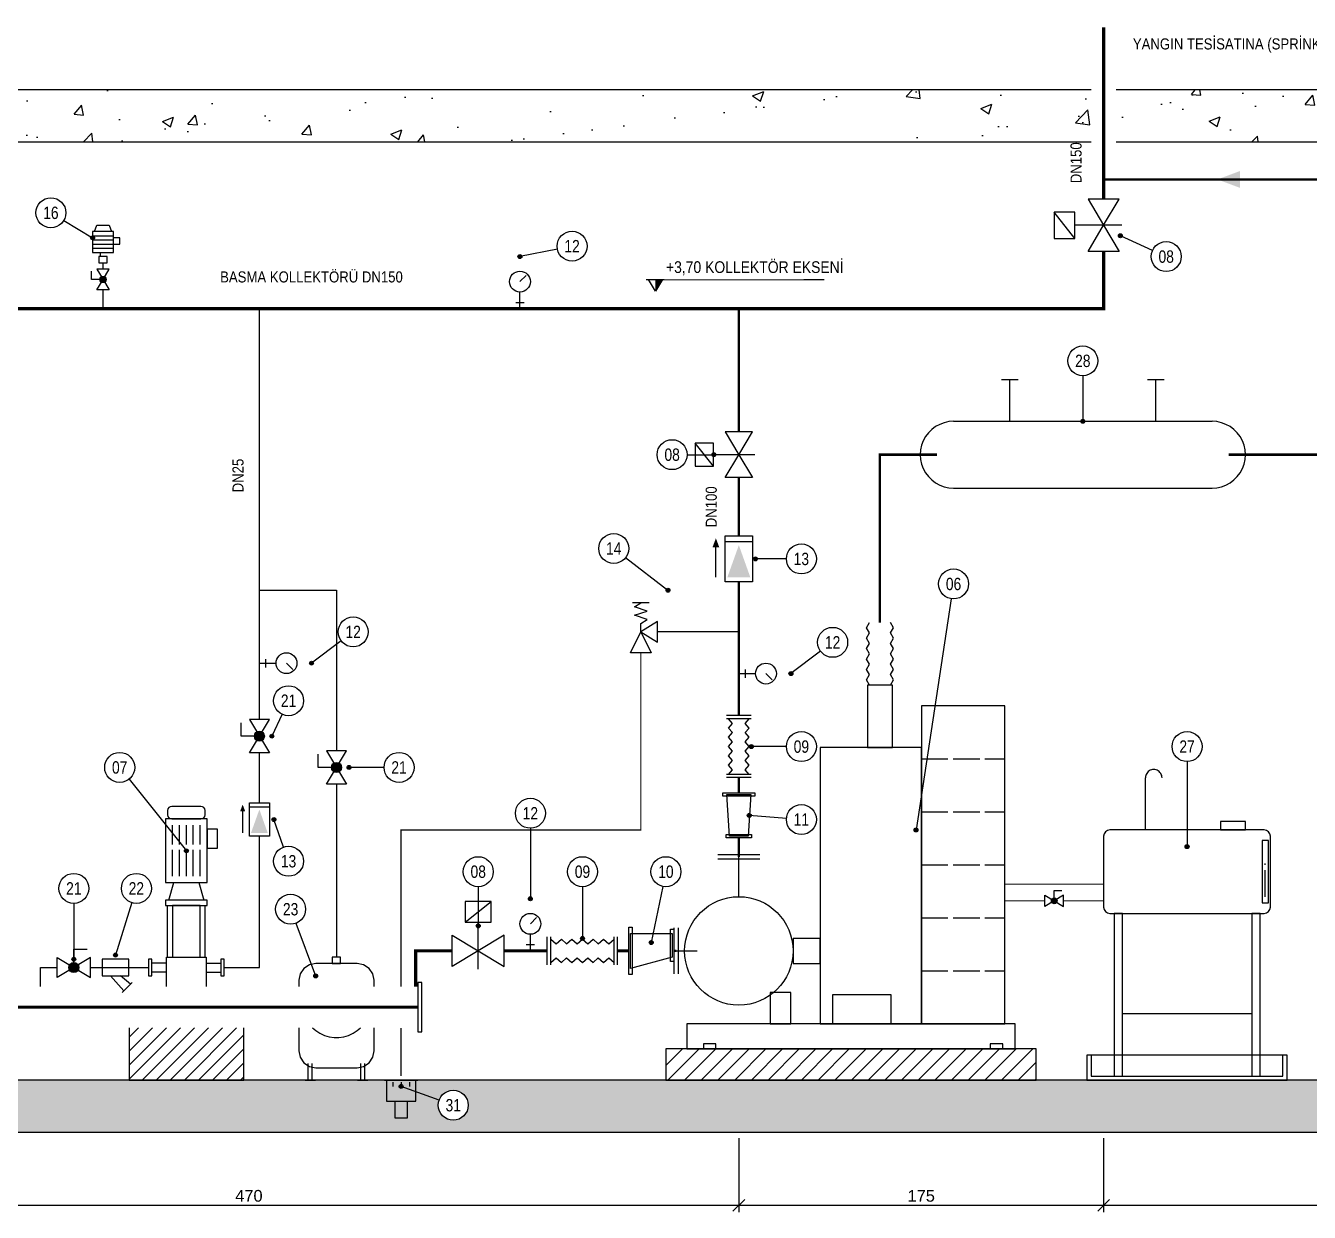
# Model space of a CAD drawing. Header units: centimetres. Extents: x -278 to 1548, y -1462 to 580.
# Drawn here: x 483 to 1099, y -63 to 506 of the extents above; entities that cross this region are included whole.
import ezdxf
from ezdxf.enums import TextEntityAlignment as Align

# ---------------------------------------------------------------- set-up
doc = ezdxf.new("R2010")
doc.units = ezdxf.units.CM
doc.header["$LTSCALE"] = 10
doc.linetypes.add('DASHED', pattern=[1.524, 1.27, -0.254])
for name, color, linetype in [('ROTAS-BETON', 7, 'Continuous'), ('ROTAS-CAP', 3, 'Continuous'), ('ROTAS-DRENAJ-BORU', 140, 'DASHED'), ('ROTAS-EGZOZ', 8, 'Continuous'), ('ROTAS-KOT', 2, 'Continuous'), ('ROTAS-MASKE', 7, 'Continuous'), ('ROTAS-NUMARA', 1, 'Continuous'), ('ROTAS-OLCU', 2, 'Continuous'), ('ROTAS-POMPA-EKIPMAN', 4, 'Continuous'), ('ROTAS-POMPA-GIZLI', 4, 'DASHED'), ('ROTAS-POMPA-KAIDE', 8, 'Continuous'), ('ROTAS-TARAMA', 8, 'Continuous'), ('ROTAS-VANA', 1, 'Continuous'), ('ROTAS-YAKIT-BORU', 30, 'Continuous'), ('ROTAS-YANGIN-BORU', 1, 'Continuous'), ('ROTAS-YANGIN-ITFAIYE', 1, 'Continuous'), ('ROTAS-YANGIN-ITFAIYE-SEMBOL', 1, 'Continuous')]:
    doc.layers.add(name, color=color, linetype=linetype)
doc.styles.add('ROTAS', font='arial.ttf')
doc.dimstyles.new('ROTAS-OLCU', dxfattribs={"dimtxt": 5.625, "dimasz": 4.5, "dimexe": 3.375, "dimexo": 2.8125, "dimgap": 1.6875, "dimtad": 1, "dimdec": 0, "dimtxsty": 'ROTAS', "dimtsz": 2.8125, "dimcen": 2.5, "dimclrd": 2, "dimclre": 2, "dimclrt": 2, "dimazin": 3, "dimtfac": 1, "dimtmove": 0, "dimatfit": 3})

# ---------------------------------------------------------------- blocks, each defined once
blk = doc.blocks.new('ROTAS-SMB-IZLENEBILIR-KELEBEK')
for p, q in [((-5, 11), (5, 19)), ((0, 7), (0, 11)), ((0, -7), (0, 7))]:
    blk.add_line(p, q)
for points in [[(-5, 11), (5, 11), (5, 19), (-5, 19)], [(-10, -6), (-10, 6), (0, 0)], [(10, -6), (10, 6), (0, 0)]]:
    blk.add_lwpolyline(points, close=True)
blk = doc.blocks.new('ROTAS-SMB-MANOMETRE')
for p, q in [((0, 13), (3, 16)), ((0, 5), (0, 8)), ((-2, 3), (2, 3)), ((0, 0), (0, 5))]:
    blk.add_line(p, q)
blk.add_circle((0, 13), 5)
blk = doc.blocks.new('ROTAS-SMB-KOMPANSATOR')
for p, q in [((-30, -12), (-30, 12)), ((-27, -12), (-27, 12)), ((27, -12), (27, 12)), ((30, -12), (30, 12))]:
    blk.add_line(p, q)
for points in [[(-27, 10), (-22.5, 6), (-18, 10), (-13.5, 6), (-9, 10), (-4.5, 6), (0, 10), (4.5, 6), (9, 10), (13.5, 6), (18, 10), (22.5, 6), (27, 10)], [(-27, -10), (-22.5, -6), (-18, -10), (-13.5, -6), (-9, -10), (-4.5, -6), (0, -10), (4.5, -6), (9, -10), (13.5, -6), (18, -10), (22.5, -6), (27, -10)]]:
    blk.add_lwpolyline(points)
blk = doc.blocks.new('ROTAS-SMB-CEKVALF')
h = blk.add_hatch(color=256)
h.dxf.hatch_style = 1
h.paths.add_polyline_path([(9, 10), (5, 11.5), (5, 8.5)])
h = blk.add_hatch(color=256)
h.dxf.hatch_style = 1
h.paths.add_polyline_path([(-8, -5), (-8, 5), (6, 0)])
for p, q in [((-8, 10), (5, 10)), ((7.5, -6), (7.5, 6))]:
    blk.add_line(p, q)
blk.add_lwpolyline([(-10, -6), (-10, 6), (10, 6), (10, -6)], close=True)
blk = doc.blocks.new('ROTAS-SMB-EMNIYET')
for p, q in [((13, 14), (21, 14)), ((0, 0), (9, 0)), ((17, 0), (17, 4))]:
    blk.add_line(p, q)
blk.add_lwpolyline([(17, 4), (14, 6), (20, 8), (14, 10), (20, 12), (17, 14)])
for points in [[(9, -5), (9, 5), (17, 0)], [(12, -10), (22, -10), (17, 0)]]:
    blk.add_lwpolyline(points, close=True)
blk = doc.blocks.new('ROTAS-SMB-KURESEL')
h = blk.add_hatch(color=256)
h.dxf.hatch_style = 1
h.paths.add_polyline_path([(3, 0), (2.85, 0.93), (2.43, 1.76), (1.76, 2.43), (0.93, 2.85), (0, 3), (-0.93, 2.85), (-1.76, 2.43), (-2.43, 1.76), (-2.85, 0.93), (-3, 0), (-2.85, -0.93), (-2.43, -1.76), (-1.76, -2.43), (-0.93, -2.85), (0, -3), (0.93, -2.85), (1.76, -2.43), (2.43, -1.76), (2.85, -0.93)])
for p, q in [((0, 3), (0, 11)), ((0, 11), (8, 11))]:
    blk.add_line(p, q)
for points in [[(-10, -6), (-10, 6), (0, 0)], [(10, -6), (10, 6), (0, 0)]]:
    blk.add_lwpolyline(points, close=True)
blk.add_circle((0, 0), 3)
blk = doc.blocks.new('ROTAS-SMB-PISLIK-TUTUCU')
for p, q in [((-10, 0), (10, 0)), ((4, -15), (10, -9))]:
    blk.add_line(p, q)
blk.add_lwpolyline([(-8, -5), (8, -5), (8, 5), (-8, 5)], close=True)
blk.add_lwpolyline([(-3, -5), (5, -14), (9, -10), (3, -5)])
blk = doc.blocks.new('ROTAS-SMB-AKIS-OKU')
h = blk.add_hatch(color=256)
h.dxf.hatch_style = 1
h.paths.add_polyline_path([(6, 0), (-6, 4.5), (-6, -4.5)])

msp = doc.modelspace()

# ---------------------------------------------------------------- hatches: boundary and pattern name
at = {"layer": 'ROTAS-KOT'}
h = msp.add_hatch(color=256, dxfattribs=at)
h.dxf.hatch_style = 1
h.paths.add_polyline_path([(785, 378.42), (785, 384.04), (788.38, 384.04)])
at = {"layer": 'ROTAS-NUMARA'}
h = msp.add_hatch(color=256, dxfattribs=at)
h.dxf.hatch_style = 1
h.paths.add_polyline_path([(515.94, 404), (515.81, 404.47), (515.47, 404.81), (515, 404.94), (514.53, 404.81), (514.19, 404.47), (514.06, 404), (514.19, 403.53), (514.53, 403.19), (515, 403.06), (515.47, 403.19), (515.81, 403.53)])
h = msp.add_hatch(color=256, dxfattribs=at)
h.dxf.hatch_style = 1
h.paths.add_polyline_path([(1008.94, 405), (1008.81, 405.47), (1008.47, 405.81), (1008, 405.94), (1007.53, 405.81), (1007.19, 405.47), (1007.06, 405), (1007.19, 404.53), (1007.53, 404.19), (1008, 404.06), (1008.47, 404.19), (1008.81, 404.53)])
h = msp.add_hatch(color=256, dxfattribs=at)
h.dxf.hatch_style = 1
h.paths.add_polyline_path([(720.94, 395), (720.81, 395.47), (720.47, 395.81), (720, 395.94), (719.53, 395.81), (719.19, 395.47), (719.06, 395), (719.19, 394.53), (719.53, 394.19), (720, 394.06), (720.47, 394.19), (720.81, 394.53)])
h = msp.add_hatch(color=256, dxfattribs=at)
h.dxf.hatch_style = 1
h.paths.add_polyline_path([(990.94, 316), (990.81, 316.47), (990.47, 316.81), (990, 316.94), (989.53, 316.81), (989.19, 316.47), (989.06, 316), (989.19, 315.53), (989.53, 315.19), (990, 315.06), (990.47, 315.19), (990.81, 315.53)])
h = msp.add_hatch(color=256, dxfattribs=at)
h.dxf.hatch_style = 1
h.paths.add_polyline_path([(813.94, 300), (813.81, 300.47), (813.47, 300.81), (813, 300.94), (812.53, 300.81), (812.19, 300.47), (812.06, 300), (812.19, 299.53), (812.53, 299.19), (813, 299.06), (813.47, 299.19), (813.81, 299.53)])
h = msp.add_hatch(color=256, dxfattribs=at)
h.dxf.hatch_style = 1
h.paths.add_polyline_path([(833.94, 250), (833.81, 250.47), (833.47, 250.81), (833, 250.94), (832.53, 250.81), (832.19, 250.47), (832.06, 250), (832.19, 249.53), (832.53, 249.19), (833, 249.06), (833.47, 249.19), (833.81, 249.53)])
h = msp.add_hatch(color=256, dxfattribs=at)
h.dxf.hatch_style = 1
h.paths.add_polyline_path([(791.94, 235), (791.81, 235.47), (791.47, 235.81), (791, 235.94), (790.53, 235.81), (790.19, 235.47), (790.06, 235), (790.19, 234.53), (790.53, 234.19), (791, 234.06), (791.47, 234.19), (791.81, 234.53)])
h = msp.add_hatch(color=256, dxfattribs=at)
h.dxf.hatch_style = 1
h.paths.add_polyline_path([(620.94, 200), (620.81, 200.47), (620.47, 200.81), (620, 200.94), (619.53, 200.81), (619.19, 200.47), (619.06, 200), (619.19, 199.53), (619.53, 199.19), (620, 199.06), (620.47, 199.19), (620.81, 199.53)])
h = msp.add_hatch(color=256, dxfattribs=at)
h.dxf.hatch_style = 1
h.paths.add_polyline_path([(850.94, 195), (850.81, 195.47), (850.47, 195.81), (850, 195.94), (849.53, 195.81), (849.19, 195.47), (849.06, 195), (849.19, 194.53), (849.53, 194.19), (850, 194.06), (850.47, 194.19), (850.81, 194.53)])
h = msp.add_hatch(color=256, dxfattribs=at)
h.dxf.hatch_style = 1
h.paths.add_polyline_path([(601.94, 165), (601.81, 165.47), (601.47, 165.81), (601, 165.94), (600.53, 165.81), (600.19, 165.47), (600.06, 165), (600.19, 164.53), (600.53, 164.19), (601, 164.06), (601.47, 164.19), (601.81, 164.53)])
h = msp.add_hatch(color=256, dxfattribs=at)
h.dxf.hatch_style = 1
h.paths.add_polyline_path([(831.94, 160), (831.81, 160.47), (831.47, 160.81), (831, 160.94), (830.53, 160.81), (830.19, 160.47), (830.06, 160), (830.19, 159.53), (830.53, 159.19), (831, 159.06), (831.47, 159.19), (831.81, 159.53)])
h = msp.add_hatch(color=256, dxfattribs=at)
h.dxf.hatch_style = 1
h.paths.add_polyline_path([(638.94, 150), (638.81, 150.47), (638.47, 150.81), (638, 150.94), (637.53, 150.81), (637.19, 150.47), (637.06, 150), (637.19, 149.53), (637.53, 149.19), (638, 149.06), (638.47, 149.19), (638.81, 149.53)])
h = msp.add_hatch(color=256, dxfattribs=at)
h.dxf.hatch_style = 1
h.paths.add_polyline_path([(602.94, 125), (602.81, 125.47), (602.47, 125.81), (602, 125.94), (601.53, 125.81), (601.19, 125.47), (601.06, 125), (601.19, 124.53), (601.53, 124.19), (602, 124.06), (602.47, 124.19), (602.81, 124.53)])
h = msp.add_hatch(color=256, dxfattribs=at)
h.dxf.hatch_style = 1
h.paths.add_polyline_path([(830.94, 127), (830.81, 127.47), (830.47, 127.81), (830, 127.94), (829.53, 127.81), (829.19, 127.47), (829.06, 127), (829.19, 126.53), (829.53, 126.19), (830, 126.06), (830.47, 126.19), (830.81, 126.53)])
h = msp.add_hatch(color=256, dxfattribs=at)
h.dxf.hatch_style = 1
h.paths.add_polyline_path([(910.94, 120), (910.81, 120.47), (910.47, 120.81), (910, 120.94), (909.53, 120.81), (909.19, 120.47), (909.06, 120), (909.19, 119.53), (909.53, 119.19), (910, 119.06), (910.47, 119.19), (910.81, 119.53)])
h = msp.add_hatch(color=256, dxfattribs=at)
h.dxf.hatch_style = 1
h.paths.add_polyline_path([(560.94, 110), (560.81, 110.47), (560.47, 110.81), (560, 110.94), (559.53, 110.81), (559.19, 110.47), (559.06, 110), (559.19, 109.53), (559.53, 109.19), (560, 109.06), (560.47, 109.19), (560.81, 109.53)])
h = msp.add_hatch(color=256, dxfattribs=at)
h.dxf.hatch_style = 1
h.paths.add_polyline_path([(1040.94, 112), (1040.81, 112.47), (1040.47, 112.81), (1040, 112.94), (1039.53, 112.81), (1039.19, 112.47), (1039.06, 112), (1039.19, 111.53), (1039.53, 111.19), (1040, 111.06), (1040.47, 111.19), (1040.81, 111.53)])
h = msp.add_hatch(color=256, dxfattribs=at)
h.dxf.hatch_style = 1
h.paths.add_polyline_path([(725.94, 87), (725.81, 87.47), (725.47, 87.81), (725, 87.94), (724.53, 87.81), (724.19, 87.47), (724.06, 87), (724.19, 86.53), (724.53, 86.19), (725, 86.06), (725.47, 86.19), (725.81, 86.53)])
h = msp.add_hatch(color=256, dxfattribs=at)
h.dxf.hatch_style = 1
h.paths.add_polyline_path([(700.94, 74), (700.81, 74.47), (700.47, 74.81), (700, 74.94), (699.53, 74.81), (699.19, 74.47), (699.06, 74), (699.19, 73.53), (699.53, 73.19), (700, 73.06), (700.47, 73.19), (700.81, 73.53)])
h = msp.add_hatch(color=256, dxfattribs=at)
h.dxf.hatch_style = 1
h.paths.add_polyline_path([(750.94, 68), (750.81, 68.47), (750.47, 68.81), (750, 68.94), (749.53, 68.81), (749.19, 68.47), (749.06, 68), (749.19, 67.53), (749.53, 67.19), (750, 67.06), (750.47, 67.19), (750.81, 67.53)])
h = msp.add_hatch(color=256, dxfattribs=at)
h.dxf.hatch_style = 1
h.paths.add_polyline_path([(783.94, 66), (783.81, 66.47), (783.47, 66.81), (783, 66.94), (782.53, 66.81), (782.19, 66.47), (782.06, 66), (782.19, 65.53), (782.53, 65.19), (783, 65.06), (783.47, 65.19), (783.81, 65.53)])
h = msp.add_hatch(color=256, dxfattribs=at)
h.dxf.hatch_style = 1
h.paths.add_polyline_path([(506.94, 58), (506.81, 58.47), (506.47, 58.81), (506, 58.94), (505.53, 58.81), (505.19, 58.47), (505.06, 58), (505.19, 57.53), (505.53, 57.19), (506, 57.06), (506.47, 57.19), (506.81, 57.53)])
h = msp.add_hatch(color=256, dxfattribs=at)
h.dxf.hatch_style = 1
h.paths.add_polyline_path([(526.94, 60), (526.81, 60.47), (526.47, 60.81), (526, 60.94), (525.53, 60.81), (525.19, 60.47), (525.06, 60), (525.19, 59.53), (525.53, 59.19), (526, 59.06), (526.47, 59.19), (526.81, 59.53)])
h = msp.add_hatch(color=256, dxfattribs=at)
h.dxf.hatch_style = 1
h.paths.add_polyline_path([(622.94, 50), (622.81, 50.47), (622.47, 50.81), (622, 50.94), (621.53, 50.81), (621.19, 50.47), (621.06, 50), (621.19, 49.53), (621.53, 49.19), (622, 49.06), (622.47, 49.19), (622.81, 49.53)])
h = msp.add_hatch(color=256, dxfattribs=at)
h.dxf.hatch_style = 1
h.paths.add_polyline_path([(663.94, -3), (663.81, -2.53), (663.47, -2.19), (663, -2.06), (662.53, -2.19), (662.19, -2.53), (662.06, -3), (662.19, -3.47), (662.53, -3.81), (663, -3.94), (663.47, -3.81), (663.81, -3.47)])
at = {"layer": 'ROTAS-TARAMA'}
h = msp.add_hatch(dxfattribs=at)
h.set_pattern_fill('AR-CONC', scale=0.3)
h.paths.add_polyline_path([(-176, 450), (-176, 475), (994, 475), (994, 450)])
h = msp.add_hatch(dxfattribs=at)
h.set_pattern_fill('AR-CONC', scale=0.3)
h.paths.add_polyline_path([(1425, 475), (1425, 450), (1006, 450), (1006, 475)])
h = msp.add_hatch(dxfattribs=at)
h.set_pattern_fill('ANSI31', scale=1.5)
h.paths.add_polyline_path([(587.5, 0), (532.5, 0), (532.5, 25.09), (587.5, 25.09)])
h = msp.add_hatch(dxfattribs=at)
h.set_pattern_fill('AR-CONC', scale=0.3)
h.paths.add_polyline_path([(-230, -25), (1425, -25), (1425, 0), (-230, 0)])

# ---------------------------------------------------------------- linework, layer by layer
at = {"layer": 'ROTAS-BETON'}
for points in [[(994, 475), (-176, 475)], [(1006, 450), (1425, 450), (1425, 475), (1006, 475)], [(-176, 450), (994, 450)]]:
    msp.add_lwpolyline(points, dxfattribs=at)
msp.add_lwpolyline([(-230, -25), (1425, -25), (1425, 0), (-230, 0)], close=True, dxfattribs=at)
at = {"layer": 'ROTAS-DRENAJ-BORU', "const_width": 0.6}
for points in [[(778, 205), (778, 120), (663, 120), (663, 44.91)], [(663, 25.09), (663, 2)]]:
    msp.add_lwpolyline(points, dxfattribs=at)
at = {"layer": 'ROTAS-EGZOZ', "const_width": 1.17}
for points in [[(892.68, 219.5), (892.68, 300), (920, 300)], [(1060, 300), (1465, 300)]]:
    msp.add_lwpolyline(points, dxfattribs=at)
at = {"layer": 'ROTAS-KOT'}
msp.add_lwpolyline([(780.5, 384.04), (865.94, 384.04)], dxfattribs=at)
msp.add_lwpolyline([(785, 378.42), (781.62, 384.04), (788.38, 384.04)], close=True, dxfattribs=at)
at = {"layer": 'ROTAS-NUMARA'}
for p, q in [((501.16, 412.3), (515, 404)), ((1023.46, 397.97), (1008, 405)), ((737.95, 398.59), (720, 395)), ((990, 337.81), (990, 316)), ((800.19, 300), (813, 300)), ((770.7, 250.62), (791, 235)), ((847.81, 250), (833, 250)), ((926.92, 230.89), (910, 120)), ((634.25, 210.69), (620, 200)), ((864.25, 205.69), (850, 195)), ((605.94, 175.5), (601, 165)), ((847.81, 160), (831, 160)), ((654.81, 150), (638, 150)), ((1040, 152.81), (1040, 112)), ((532.49, 144.39), (560, 110)), ((606.63, 111.78), (602, 125)), ((847.84, 125.57), (830, 127)), ((725, 120.81), (725, 87)), ((700, 92.81), (700, 74)), ((750, 92.81), (750, 68)), ((788.55, 92.96), (783, 66)), ((506, 84.81), (506, 58)), ((533.86, 85.14), (526, 60)), ((612.52, 75.27), (622, 50)), ((681.24, -9.57), (663, -3))]:
    msp.add_line(p, q, dxfattribs=at)
for centre in [(515, 404), (1008, 405), (720, 395), (990, 316), (813, 300), (833, 250), (791, 235), (620, 200), (850, 195), (601, 165), (831, 160), (638, 150), (602, 125), (830, 127), (910, 120), (560, 110), (1040, 112), (725, 87), (700, 74), (750, 68), (783, 66), (506, 58), (526, 60), (622, 50), (663, -3)]:
    msp.add_circle(centre, 0.938, dxfattribs=at)
at = {"layer": 'ROTAS-POMPA-EKIPMAN'}
for points in [[(515, 397), (525, 397), (525, 407), (515, 407)], [(518, 392), (522, 392), (522, 395), (518, 395)], [(886.68, 159.5), (898.68, 159.5), (898.68, 189.5), (886.68, 189.5)], [(912.6, 27), (952.6, 27), (952.6, 179.5), (912.6, 179.5)], [(864, 27), (912.6, 27), (912.6, 159.5), (864, 159.5)], [(832.72, 136.2), (817.28, 136.2), (817.28, 137.8), (832.72, 137.8)], [(820.55, 117), (819.28, 137), (830.72, 137), (829.45, 117)], [(567, 125.3), (567.77, 125.45), (568.41, 125.89), (568.85, 126.53), (569, 127.3), (569, 129.3), (568.85, 130.07), (568.41, 130.71), (567.77, 131.15), (567, 131.3), (553, 131.3), (552.23, 131.15), (551.59, 130.71), (551.15, 130.07), (551, 129.3), (551, 127.3), (551.15, 126.53), (551.59, 125.89), (552.23, 125.45), (553, 125.3)], [(550, 94.78), (570, 94.78), (570, 125.3), (550, 125.3)], [(1056, 120), (1068, 120), (1068, 124), (1056, 124)], [(570, 111.21), (575, 111.21), (575, 120.34), (570, 120.34)], [(831, 116.2), (819, 116.2), (819, 117.8), (831, 117.8)], [(1077, 80), (1078.15, 80.23), (1079.12, 80.88), (1079.77, 81.85), (1080, 83), (1080, 117), (1079.77, 118.15), (1079.12, 119.12), (1078.15, 119.77), (1077, 120), (1003, 120), (1001.85, 119.77), (1000.88, 119.12), (1000.23, 118.15), (1000, 117), (1000, 83), (1000.23, 81.85), (1000.88, 80.88), (1001.85, 80.23), (1003, 80)], [(1076, 85), (1079, 85), (1079, 115), (1076, 115)], [(550, 83.82), (570, 83.82), (570, 86.32), (550, 86.32)], [(553.4, 59), (566.6, 59), (566.6, 83.82), (553.4, 83.82)], [(1005, 2), (1009, 2), (1009, 80), (1005, 80)], [(1071, 2), (1075, 2), (1075, 80), (1071, 80)], [(772.2, 50.64), (772.2, 73.36), (773.8, 73.36), (773.8, 50.64)], [(773, 70.41), (793, 70.41), (793, 58.98), (773, 53.59)], [(792.2, 56.98), (792.2, 72.42), (793.8, 72.42), (793.8, 56.98)], [(851, 56), (864, 56), (864, 68), (851, 68)], [(541.9, 49.97), (543.5, 49.97), (543.5, 58.03), (541.9, 58.03)], [(576.5, 49.97), (578.1, 49.97), (578.1, 58.03), (576.5, 58.03)], [(630, 56), (634, 56), (634, 59), (630, 59)], [(671, 23.22), (673, 23.22), (673, 46.78), (671, 46.78)], [(840, 27), (850, 27), (850, 42), (840, 42)], [(870, 27), (898, 27), (898, 41), (870, 41)], [(800, 15), (957.6, 15), (957.6, 27), (800, 27)], [(808, 14.99), (814, 14.99), (814, 17.5), (808, 17.5)], [(945.6, 14.99), (951.6, 14.99), (951.6, 17.5), (945.6, 17.5)], [(992, 0), (1088, 0), (1088, 12), (992, 12)], [(994, 2), (1086, 2), (1086, 12), (994, 12)]]:
    msp.add_lwpolyline(points, close=True, dxfattribs=at)
for points in [[(516, 407), (517, 410), (523, 410), (524, 407)], [(525, 401), (528, 401), (528, 404), (525, 404)], [(518.8, 395), (518.8, 397), (521.2, 397), (521.2, 397)], [(951, 336), (959, 336)], [(955, 316), (955, 336)], [(1021, 336), (1029, 336)], [(1025, 316), (1025, 336)], [(928, 316), (925.72, 315.84), (923.49, 315.35), (921.35, 314.55), (919.35, 313.46), (917.52, 312.09), (915.91, 310.48), (914.54, 308.65), (913.45, 306.65), (912.65, 304.51), (912.16, 302.28), (912, 300), (912.16, 297.72), (912.65, 295.49), (913.45, 293.35), (914.54, 291.35), (915.91, 289.52), (917.52, 287.91), (919.35, 286.54), (921.35, 285.45), (923.49, 284.65), (925.72, 284.16), (928, 284)], [(928, 316), (1052, 316)], [(1052, 284), (1054.28, 284.16), (1056.51, 284.65), (1058.65, 285.45), (1060.65, 286.54), (1062.48, 287.91), (1064.09, 289.52), (1065.46, 291.35), (1066.55, 293.35), (1067.35, 295.49), (1067.84, 297.72), (1068, 300), (1067.84, 302.28), (1067.35, 304.51), (1066.55, 306.65), (1065.46, 308.65), (1064.09, 310.48), (1062.48, 312.09), (1060.65, 313.46), (1058.65, 314.55), (1056.51, 315.35), (1054.28, 315.84), (1052, 316)], [(928, 284), (1052, 284)], [(887.68, 214.5), (886.18, 217), (887.68, 219.5)], [(897.68, 214.5), (899.18, 217), (897.68, 219.5)], [(887.68, 209.5), (886.18, 212), (887.68, 214.5)], [(887.68, 204.5), (886.18, 207), (887.68, 209.5)], [(897.68, 209.5), (899.18, 212), (897.68, 214.5)], [(897.68, 204.5), (899.18, 207), (897.68, 209.5)], [(887.68, 199.5), (886.18, 202), (887.68, 204.5)], [(897.68, 199.5), (899.18, 202), (897.68, 204.5)], [(887.68, 194.5), (886.18, 197), (887.68, 199.5)], [(897.68, 194.5), (899.18, 197), (897.68, 199.5)], [(887.68, 189.5), (886.18, 192), (887.68, 194.5)], [(897.68, 189.5), (899.18, 192), (897.68, 194.5)], [(835, 108), (815, 108)], [(835, 106), (815, 106)], [(825, 88), (825, 107)], [(551.6, 86.32), (554, 94.78), (566, 94.78), (568.4, 86.32)], [(551, 59), (551, 83.82)], [(569, 59), (569, 83.82)], [(794, 51), (794, 73)], [(796, 51), (796, 73)], [(795, 62), (805, 62)], [(550.5, 56.12), (543.5, 56.12)], [(550.5, 44.91), (550.5, 59), (569.5, 59), (569.5, 44.91)], [(569.5, 56.12), (576.5, 56.12)], [(650, 44.91), (650, 47.9), (649.38, 51), (647.63, 53.63), (645, 55.38), (641.9, 56), (622.1, 56), (619, 55.38), (616.37, 53.63), (614.62, 51), (614, 47.9), (614, 44.91)], [(550.5, 51.88), (543.5, 51.88)], [(569.5, 51.88), (576.5, 51.88)], [(1009, 32), (1071, 32)], [(614, 25.09), (614, 14.1), (614.62, 11), (616.37, 8.37), (619, 6.62), (622.1, 6), (641.9, 6)], [(641.9, 6), (645, 6.62), (647.63, 8.37), (649.38, 11), (650, 14.1), (650, 25.09)], [(618.4, 0), (618.4, 8)], [(620.4, 0), (620.4, 8)], [(643.6, 0), (643.6, 8)], [(645.6, 0), (645.6, 8)], [(616.9, 0), (621.9, 0)], [(642.1, 0), (647.1, 0)], [(655, 0), (671, 0)], [(656, 0), (656, -10), (670, -10), (670, 0)], [(659, -1), (659, -3)], [(663, -1), (663, -3)], [(667, -1), (667, -3)], [(660, -10), (660, -18), (666, -18), (666, -10)]]:
    msp.add_lwpolyline(points, dxfattribs=at)
msp.add_circle((825, 62), 26, dxfattribs=at)
at = {"layer": 'ROTAS-POMPA-GIZLI'}
for points in [[(515, 405), (525, 405)], [(515, 403), (525, 403)], [(515, 401), (525, 401)], [(515, 399), (525, 399)], [(912.6, 154.08), (952.6, 154.08)], [(912.6, 128.67), (952.6, 128.67)], [(553.33, 97.78), (553.33, 122.3)], [(556.67, 97.78), (556.67, 122.3)], [(560, 97.78), (560, 122.3)], [(563.33, 97.78), (563.33, 122.3)], [(566.67, 97.78), (566.67, 122.3)], [(912.6, 103.25), (952.6, 103.25)], [(1077.5, 88), (1077.5, 104)], [(912.6, 77.83), (952.6, 77.83)], [(912.6, 52.42), (952.6, 52.42)], [(620.53, 25.09), (622.02, 23.78), (624.02, 22.49), (626.18, 21.5), (628.46, 20.82), (630.81, 20.48), (633.19, 20.48), (635.54, 20.82), (637.82, 21.5), (639.98, 22.49), (641.98, 23.78), (643.47, 25.09)]]:
    msp.add_lwpolyline(points, dxfattribs=at)
at = {"layer": 'ROTAS-POMPA-KAIDE'}
for points in [[(532.5, 0), (587.5, 0), (587.5, 25.09)], [(532.5, 25.09), (532.5, 0)]]:
    msp.add_lwpolyline(points, dxfattribs=at)
msp.add_lwpolyline([(790, 0), (967.6, 0), (967.6, 15), (790, 15)], close=True, dxfattribs=at)
at = {"layer": 'ROTAS-TARAMA'}
for points in [[(790, 7), (798, 15)], [(791, 0), (806, 15)], [(799, 0), (814, 15)], [(807, 0), (822, 15)], [(815, 0), (830, 15)], [(823, 0), (838, 15)], [(831, 0), (846, 15)], [(839, 0), (854, 15)], [(847, 0), (862, 15)], [(855, 0), (870, 15)], [(863, 0), (878, 15)], [(871, 0), (886, 15)], [(879, 0), (894, 15)], [(887, 0), (902, 15)], [(895, 0), (910, 15)], [(903, 0), (918, 15)], [(911, 0), (926, 15)], [(919, 0), (934, 15)], [(927, 0), (942, 15)], [(935, 0), (950, 15)], [(943, 0), (958, 15)], [(951, 0), (966, 15)], [(959, 0), (967.6, 8.6)], [(967, 0), (967.6, 0.6)]]:
    msp.add_lwpolyline(points, dxfattribs=at)
at = {"layer": 'ROTAS-YAKIT-BORU'}
for points in [[(1028, 145), (1027.96, 145.57), (1027.84, 146.13), (1027.64, 146.66), (1027.37, 147.16), (1027.02, 147.62), (1026.62, 148.02), (1026.16, 148.37), (1025.66, 148.64), (1025.13, 148.84), (1024.57, 148.96), (1024, 149), (1023.43, 148.96), (1022.87, 148.84), (1022.34, 148.64), (1021.84, 148.37), (1021.38, 148.02), (1020.98, 147.62), (1020.63, 147.16), (1020.36, 146.66), (1020.16, 146.13), (1020.04, 145.57), (1020, 145)], [(1020, 120), (1020, 145)]]:
    msp.add_lwpolyline(points, dxfattribs=at)
at = {"layer": 'ROTAS-YAKIT-BORU', "const_width": 0.4}
for points in [[(1000, 94), (952.6, 94)], [(971.8, 86), (952.6, 86)], [(1000, 86), (980.8, 86)]]:
    msp.add_lwpolyline(points, dxfattribs=at)
at = {"layer": 'ROTAS-YANGIN-BORU'}
for points, const_width in [([(1000, 422.5), (1000, 505)], 1.5), ([(100, 370), (1000, 370), (1000, 397.5)], 1.5), ([(825, 311), (825, 370)], 1.17), ([(825, 261), (825, 289)], 1.17), ([(825, 174.85), (825, 239)], 1.17), ([(825, 138), (825, 145.15)], 1.17), ([(825, 107), (825, 116)], 1.03), ([(670, 44.91), (670, 62), (687.5, 62)], 1.5), ([(712.5, 62), (733.12, 62)], 1.5), ([(766.88, 62), (772, 62)], 1.5), ([(794, 62), (795, 62)], 1.17), ([(30, 35), (671, 35)], 1.5)]:
    msp.add_lwpolyline(points, dxfattribs=dict(at, const_width=const_width))
for points in [[(520, 389), (520, 392)], [(520, 370), (520, 379)], [(595, 173), (595, 370)], [(595, 235), (632, 235), (632, 158)], [(825, 215), (795, 215)], [(595, 133), (595, 157)], [(632, 142), (632, 59)], [(578.1, 54), (595, 54), (595, 117)], [(490, 44.91), (490, 54), (498, 54)], [(514, 54), (518, 54)], [(534, 54), (541.9, 54)]]:
    msp.add_lwpolyline(points, dxfattribs=at)
at = {"layer": 'ROTAS-YANGIN-ITFAIYE', "const_width": 1.17}
msp.add_lwpolyline([(1120, 432), (1000, 432)], dxfattribs=at)

# ---------------------------------------------------------------- block references
at = {"layer": 'ROTAS-VANA', "rotation": 90}
for name, p, xscale, yscale in [('ROTAS-SMB-IZLENEBILIR-KELEBEK', (1000, 410), 1.25, 1.25), ('ROTAS-SMB-KURESEL', (520, 384), 0.5, 0.5), ('ROTAS-SMB-IZLENEBILIR-KELEBEK', (825, 300), 1.1, 1.1), ('ROTAS-SMB-CEKVALF', (825, 250), 1.1, 1.1), ('ROTAS-SMB-KURESEL', (595, 165), 0.8, 0.8), ('ROTAS-SMB-KOMPANSATOR', (825, 160), 0.49500000000000005, 0.49500000000000005), ('ROTAS-SMB-KURESEL', (632, 150), 0.8, 0.8), ('ROTAS-SMB-CEKVALF', (595, 125), 0.8, 0.8)]:
    msp.add_blockref(name, p, dxfattribs=dict(at, xscale=xscale, yscale=yscale))
at = {"layer": 'ROTAS-VANA'}
for p in [(720, 370), (725, 62)]:
    msp.add_blockref('ROTAS-SMB-MANOMETRE', p, dxfattribs=at)
at = {"layer": 'ROTAS-VANA', "xscale": -1}
msp.add_blockref('ROTAS-SMB-EMNIYET', (795, 215), dxfattribs=at)
at = {"layer": 'ROTAS-VANA', "rotation": -90}
for p in [(595, 200), (825, 195)]:
    msp.add_blockref('ROTAS-SMB-MANOMETRE', p, dxfattribs=at)
at = {"layer": 'ROTAS-VANA'}
for name, p, xscale, yscale in [('ROTAS-SMB-KURESEL', (976.3, 86), 0.45, 0.45), ('ROTAS-SMB-IZLENEBILIR-KELEBEK', (700, 62), 1.25, 1.25), ('ROTAS-SMB-KOMPANSATOR', (750, 62), 0.5625, 0.5625), ('ROTAS-SMB-KURESEL', (506, 54), 0.8, 0.8), ('ROTAS-SMB-PISLIK-TUTUCU', (526, 54), 0.8, 0.8)]:
    msp.add_blockref(name, p, dxfattribs=dict(at, xscale=xscale, yscale=yscale))
at = {"layer": 'ROTAS-YANGIN-ITFAIYE-SEMBOL', "xscale": 0.9, "yscale": 0.9, "rotation": 180}
msp.add_blockref('ROTAS-SMB-AKIS-OKU', (1060, 432), dxfattribs=at)

# ---------------------------------------------------------------- dimensions: what is measured, and where the dimension line sits
at = {"layer": 'ROTAS-OLCU'}
for base, p1, p2 in [((355, -60), (355, -25), (825, -25)), ((825, -60), (825, -25), (1000, -25)), ((1000, -60), (1000, -25), (1400, -25))]:
    msp.add_linear_dim(base=base, p1=p1, p2=p2, dimstyle='ROTAS-OLCU', dxfattribs=at).render()

# ---------------------------------------------------------------- wipeouts: each hides what was drawn before it
for points in [[(1013.2, 493.02), (1146.38, 493.02), (1146.38, 500.72), (1013.2, 500.72)], [(590.33, 282.81), (590.33, 295.6), (582.62, 295.6), (582.62, 282.81)], [(817.33, 266.41), (817.33, 282), (809.62, 282), (809.62, 266.41)]]:
    msp.add_wipeout(points).dxf.layer = 'ROTAS-MASKE'

# ---------------------------------------------------------------- next in the draw order: texts
at = {"layer": 'ROTAS-CAP', "style": 'ROTAS', "width": 0.85}
for s, p in [('DN25', (589, 290)), ('DN100', (816, 275))]:
    msp.add_text(s, height=5.312, rotation=90, dxfattribs=at).set_placement(p, align=Align.BOTTOM_CENTER)
at = {"layer": 'ROTAS-YANGIN-BORU', "style": 'ROTAS', "width": 0.85}
msp.add_text('YANGIN TESİSATINA (SPRİNKLER + DOLAP ANA HATTI)', height=5.3125, dxfattribs=at).set_placement((1014, 497), align=Align.MIDDLE_LEFT)

# ---------------------------------------------------------------- next in the draw order: wipeouts: each hides what was drawn before it
for points in [[(992.33, 431.41), (992.33, 447), (984.62, 447), (984.62, 431.41)], [(502.19, 416), (501.94, 417.86), (501.22, 419.59), (500.08, 421.08), (498.59, 422.22), (496.86, 422.94), (495, 423.19), (493.14, 422.94), (491.41, 422.22), (489.92, 421.08), (488.78, 419.59), (488.06, 417.86), (487.81, 416), (488.06, 414.14), (488.78, 412.41), (489.92, 410.92), (491.41, 409.78), (493.14, 409.06), (495, 408.81), (496.86, 409.06), (498.59, 409.78), (500.08, 410.92), (501.22, 412.41), (501.94, 414.14)], [(752.19, 400), (751.94, 401.86), (751.22, 403.59), (750.08, 405.08), (748.59, 406.22), (746.86, 406.94), (745, 407.19), (743.14, 406.94), (741.41, 406.22), (739.92, 405.08), (738.78, 403.59), (738.06, 401.86), (737.81, 400), (738.06, 398.14), (738.78, 396.41), (739.92, 394.92), (741.41, 393.78), (743.14, 393.06), (745, 392.81), (746.86, 393.06), (748.59, 393.78), (750.08, 394.92), (751.22, 396.41), (751.94, 398.14)], [(1037.19, 395), (1036.94, 396.86), (1036.22, 398.59), (1035.08, 400.08), (1033.59, 401.22), (1031.86, 401.94), (1030, 402.19), (1028.14, 401.94), (1026.41, 401.22), (1024.92, 400.08), (1023.78, 398.59), (1023.06, 396.86), (1022.81, 395), (1023.06, 393.14), (1023.78, 391.41), (1024.92, 389.92), (1026.41, 388.78), (1028.14, 388.06), (1030, 387.81), (1031.86, 388.06), (1033.59, 388.78), (1035.08, 389.92), (1036.22, 391.41), (1036.94, 393.14)], [(789.22, 384.04), (856.12, 384.04), (856.12, 392.2), (789.22, 392.2)], [(587.61, 379.67), (650.8, 379.67), (650.8, 387.38), (587.61, 387.38)], [(997.19, 345), (996.94, 346.86), (996.22, 348.59), (995.08, 350.08), (993.59, 351.22), (991.86, 351.94), (990, 352.19), (988.14, 351.94), (986.41, 351.22), (984.92, 350.08), (983.78, 348.59), (983.06, 346.86), (982.81, 345), (983.06, 343.14), (983.78, 341.41), (984.92, 339.92), (986.41, 338.78), (988.14, 338.06), (990, 337.81), (991.86, 338.06), (993.59, 338.78), (995.08, 339.92), (996.22, 341.41), (996.94, 343.14)], [(800.19, 300), (799.94, 301.86), (799.22, 303.59), (798.08, 305.08), (796.59, 306.22), (794.86, 306.94), (793, 307.19), (791.14, 306.94), (789.41, 306.22), (787.92, 305.08), (786.78, 303.59), (786.06, 301.86), (785.81, 300), (786.06, 298.14), (786.78, 296.41), (787.92, 294.92), (789.41, 293.78), (791.14, 293.06), (793, 292.81), (794.86, 293.06), (796.59, 293.78), (798.08, 294.92), (799.22, 296.41), (799.94, 298.14)], [(772.19, 255), (771.94, 256.86), (771.22, 258.59), (770.08, 260.08), (768.59, 261.22), (766.86, 261.94), (765, 262.19), (763.14, 261.94), (761.41, 261.22), (759.92, 260.08), (758.78, 258.59), (758.06, 256.86), (757.81, 255), (758.06, 253.14), (758.78, 251.41), (759.92, 249.92), (761.41, 248.78), (763.14, 248.06), (765, 247.81), (766.86, 248.06), (768.59, 248.78), (770.08, 249.92), (771.22, 251.41), (771.94, 253.14)], [(862.19, 250), (861.94, 251.86), (861.22, 253.59), (860.08, 255.08), (858.59, 256.22), (856.86, 256.94), (855, 257.19), (853.14, 256.94), (851.41, 256.22), (849.92, 255.08), (848.78, 253.59), (848.06, 251.86), (847.81, 250), (848.06, 248.14), (848.78, 246.41), (849.92, 244.92), (851.41, 243.78), (853.14, 243.06), (855, 242.81), (856.86, 243.06), (858.59, 243.78), (860.08, 244.92), (861.22, 246.41), (861.94, 248.14)], [(935.19, 238), (934.94, 239.86), (934.22, 241.59), (933.08, 243.08), (931.59, 244.22), (929.86, 244.94), (928, 245.19), (926.14, 244.94), (924.41, 244.22), (922.92, 243.08), (921.78, 241.59), (921.06, 239.86), (920.81, 238), (921.06, 236.14), (921.78, 234.41), (922.92, 232.92), (924.41, 231.78), (926.14, 231.06), (928, 230.81), (929.86, 231.06), (931.59, 231.78), (933.08, 232.92), (934.22, 234.41), (934.94, 236.14)], [(647.19, 215), (646.94, 216.86), (646.22, 218.59), (645.08, 220.08), (643.59, 221.22), (641.86, 221.94), (640, 222.19), (638.14, 221.94), (636.41, 221.22), (634.92, 220.08), (633.78, 218.59), (633.06, 216.86), (632.81, 215), (633.06, 213.14), (633.78, 211.41), (634.92, 209.92), (636.41, 208.78), (638.14, 208.06), (640, 207.81), (641.86, 208.06), (643.59, 208.78), (645.08, 209.92), (646.22, 211.41), (646.94, 213.14)], [(877.19, 210), (876.94, 211.86), (876.22, 213.59), (875.08, 215.08), (873.59, 216.22), (871.86, 216.94), (870, 217.19), (868.14, 216.94), (866.41, 216.22), (864.92, 215.08), (863.78, 213.59), (863.06, 211.86), (862.81, 210), (863.06, 208.14), (863.78, 206.41), (864.92, 204.92), (866.41, 203.78), (868.14, 203.06), (870, 202.81), (871.86, 203.06), (873.59, 203.78), (875.08, 204.92), (876.22, 206.41), (876.94, 208.14)], [(616.19, 182), (615.94, 183.86), (615.22, 185.59), (614.08, 187.08), (612.59, 188.22), (610.86, 188.94), (609, 189.19), (607.14, 188.94), (605.41, 188.22), (603.92, 187.08), (602.78, 185.59), (602.06, 183.86), (601.81, 182), (602.06, 180.14), (602.78, 178.41), (603.92, 176.92), (605.41, 175.78), (607.14, 175.06), (609, 174.81), (610.86, 175.06), (612.59, 175.78), (614.08, 176.92), (615.22, 178.41), (615.94, 180.14)], [(862.19, 160), (861.94, 161.86), (861.22, 163.59), (860.08, 165.08), (858.59, 166.22), (856.86, 166.94), (855, 167.19), (853.14, 166.94), (851.41, 166.22), (849.92, 165.08), (848.78, 163.59), (848.06, 161.86), (847.81, 160), (848.06, 158.14), (848.78, 156.41), (849.92, 154.92), (851.41, 153.78), (853.14, 153.06), (855, 152.81), (856.86, 153.06), (858.59, 153.78), (860.08, 154.92), (861.22, 156.41), (861.94, 158.14)], [(1047.19, 160), (1046.94, 161.86), (1046.22, 163.59), (1045.08, 165.08), (1043.59, 166.22), (1041.86, 166.94), (1040, 167.19), (1038.14, 166.94), (1036.41, 166.22), (1034.92, 165.08), (1033.78, 163.59), (1033.06, 161.86), (1032.81, 160), (1033.06, 158.14), (1033.78, 156.41), (1034.92, 154.92), (1036.41, 153.78), (1038.14, 153.06), (1040, 152.81), (1041.86, 153.06), (1043.59, 153.78), (1045.08, 154.92), (1046.22, 156.41), (1046.94, 158.14)], [(535.19, 150), (534.94, 151.86), (534.22, 153.59), (533.08, 155.08), (531.59, 156.22), (529.86, 156.94), (528, 157.19), (526.14, 156.94), (524.41, 156.22), (522.92, 155.08), (521.78, 153.59), (521.06, 151.86), (520.81, 150), (521.06, 148.14), (521.78, 146.41), (522.92, 144.92), (524.41, 143.78), (526.14, 143.06), (528, 142.81), (529.86, 143.06), (531.59, 143.78), (533.08, 144.92), (534.22, 146.41), (534.94, 148.14)], [(669.19, 150), (668.94, 151.86), (668.22, 153.59), (667.08, 155.08), (665.59, 156.22), (663.86, 156.94), (662, 157.19), (660.14, 156.94), (658.41, 156.22), (656.92, 155.08), (655.78, 153.59), (655.06, 151.86), (654.81, 150), (655.06, 148.14), (655.78, 146.41), (656.92, 144.92), (658.41, 143.78), (660.14, 143.06), (662, 142.81), (663.86, 143.06), (665.59, 143.78), (667.08, 144.92), (668.22, 146.41), (668.94, 148.14)], [(732.19, 128), (731.94, 129.86), (731.22, 131.59), (730.08, 133.08), (728.59, 134.22), (726.86, 134.94), (725, 135.19), (723.14, 134.94), (721.41, 134.22), (719.92, 133.08), (718.78, 131.59), (718.06, 129.86), (717.81, 128), (718.06, 126.14), (718.78, 124.41), (719.92, 122.92), (721.41, 121.78), (723.14, 121.06), (725, 120.81), (726.86, 121.06), (728.59, 121.78), (730.08, 122.92), (731.22, 124.41), (731.94, 126.14)], [(862.19, 125), (861.94, 126.86), (861.22, 128.59), (860.08, 130.08), (858.59, 131.22), (856.86, 131.94), (855, 132.19), (853.14, 131.94), (851.41, 131.22), (849.92, 130.08), (848.78, 128.59), (848.06, 126.86), (847.81, 125), (848.06, 123.14), (848.78, 121.41), (849.92, 119.92), (851.41, 118.78), (853.14, 118.06), (855, 117.81), (856.86, 118.06), (858.59, 118.78), (860.08, 119.92), (861.22, 121.41), (861.94, 123.14)], [(616.19, 105), (615.94, 106.86), (615.22, 108.59), (614.08, 110.08), (612.59, 111.22), (610.86, 111.94), (609, 112.19), (607.14, 111.94), (605.41, 111.22), (603.92, 110.08), (602.78, 108.59), (602.06, 106.86), (601.81, 105), (602.06, 103.14), (602.78, 101.41), (603.92, 99.92), (605.41, 98.78), (607.14, 98.06), (609, 97.81), (610.86, 98.06), (612.59, 98.78), (614.08, 99.92), (615.22, 101.41), (615.94, 103.14)], [(707.19, 100), (706.94, 101.86), (706.22, 103.59), (705.08, 105.08), (703.59, 106.22), (701.86, 106.94), (700, 107.19), (698.14, 106.94), (696.41, 106.22), (694.92, 105.08), (693.78, 103.59), (693.06, 101.86), (692.81, 100), (693.06, 98.14), (693.78, 96.41), (694.92, 94.92), (696.41, 93.78), (698.14, 93.06), (700, 92.81), (701.86, 93.06), (703.59, 93.78), (705.08, 94.92), (706.22, 96.41), (706.94, 98.14)], [(757.19, 100), (756.94, 101.86), (756.22, 103.59), (755.08, 105.08), (753.59, 106.22), (751.86, 106.94), (750, 107.19), (748.14, 106.94), (746.41, 106.22), (744.92, 105.08), (743.78, 103.59), (743.06, 101.86), (742.81, 100), (743.06, 98.14), (743.78, 96.41), (744.92, 94.92), (746.41, 93.78), (748.14, 93.06), (750, 92.81), (751.86, 93.06), (753.59, 93.78), (755.08, 94.92), (756.22, 96.41), (756.94, 98.14)], [(797.19, 100), (796.94, 101.86), (796.22, 103.59), (795.08, 105.08), (793.59, 106.22), (791.86, 106.94), (790, 107.19), (788.14, 106.94), (786.41, 106.22), (784.92, 105.08), (783.78, 103.59), (783.06, 101.86), (782.81, 100), (783.06, 98.14), (783.78, 96.41), (784.92, 94.92), (786.41, 93.78), (788.14, 93.06), (790, 92.81), (791.86, 93.06), (793.59, 93.78), (795.08, 94.92), (796.22, 96.41), (796.94, 98.14)], [(513.19, 92), (512.94, 93.86), (512.22, 95.59), (511.08, 97.08), (509.59, 98.22), (507.86, 98.94), (506, 99.19), (504.14, 98.94), (502.41, 98.22), (500.92, 97.08), (499.78, 95.59), (499.06, 93.86), (498.81, 92), (499.06, 90.14), (499.78, 88.41), (500.92, 86.92), (502.41, 85.78), (504.14, 85.06), (506, 84.81), (507.86, 85.06), (509.59, 85.78), (511.08, 86.92), (512.22, 88.41), (512.94, 90.14)], [(543.19, 92), (542.94, 93.86), (542.22, 95.59), (541.08, 97.08), (539.59, 98.22), (537.86, 98.94), (536, 99.19), (534.14, 98.94), (532.41, 98.22), (530.92, 97.08), (529.78, 95.59), (529.06, 93.86), (528.81, 92), (529.06, 90.14), (529.78, 88.41), (530.92, 86.92), (532.41, 85.78), (534.14, 85.06), (536, 84.81), (537.86, 85.06), (539.59, 85.78), (541.08, 86.92), (542.22, 88.41), (542.94, 90.14)], [(617.19, 82), (616.94, 83.86), (616.22, 85.59), (615.08, 87.08), (613.59, 88.22), (611.86, 88.94), (610, 89.19), (608.14, 88.94), (606.41, 88.22), (604.92, 87.08), (603.78, 85.59), (603.06, 83.86), (602.81, 82), (603.06, 80.14), (603.78, 78.41), (604.92, 76.92), (606.41, 75.78), (608.14, 75.06), (610, 74.81), (611.86, 75.06), (613.59, 75.78), (615.08, 76.92), (616.22, 78.41), (616.94, 80.14)], [(695.19, -12), (694.94, -10.14), (694.22, -8.41), (693.08, -6.92), (691.59, -5.78), (689.86, -5.06), (688, -4.81), (686.14, -5.06), (684.41, -5.78), (682.92, -6.92), (681.78, -8.41), (681.06, -10.14), (680.81, -12), (681.06, -13.86), (681.78, -15.59), (682.92, -17.08), (684.41, -18.22), (686.14, -18.94), (688, -19.19), (689.86, -18.94), (691.59, -18.22), (693.08, -17.08), (694.22, -15.59), (694.94, -13.86)]]:
    msp.add_wipeout(points).dxf.layer = 'ROTAS-MASKE'

# ---------------------------------------------------------------- next in the draw order: linework, layer by layer
at = {"layer": 'ROTAS-NUMARA'}
for centre in [(495, 416), (745, 400), (1030, 395), (990, 345), (793, 300), (765, 255), (855, 250), (928, 238), (640, 215), (870, 210), (609, 182), (855, 160), (1040, 160), (528, 150), (662, 150), (725, 128), (855, 125), (609, 105), (700, 100), (750, 100), (790, 100), (506, 92), (536, 92), (610, 82), (688, -12)]:
    msp.add_circle(centre, 7.19, dxfattribs=at)

# ---------------------------------------------------------------- next in the draw order: texts
at = {"layer": 'ROTAS-CAP', "style": 'ROTAS', "width": 0.85}
msp.add_text('DN150', height=5.312, rotation=90, dxfattribs=at).set_placement((991, 440), align=Align.BOTTOM_CENTER)
at = {"layer": 'ROTAS-KOT', "style": 'ROTAS', "width": 0.85}
msp.add_text('+3,70 KOLLEKTÖR EKSENİ', height=5.625, dxfattribs=at).set_placement((790.06, 385.45), align=Align.BOTTOM_LEFT)
at = {"layer": 'ROTAS-NUMARA', "style": 'ROTAS', "width": 0.8}
for s, p in [('16', (495, 416)), ('12', (745, 400)), ('08', (1030, 395)), ('28', (990, 345)), ('08', (793, 300)), ('14', (765, 255)), ('13', (855, 250)), ('06', (928, 238)), ('12', (640, 215)), ('12', (870, 210)), ('21', (609, 182)), ('09', (855, 160)), ('27', (1040, 160)), ('07', (528, 150)), ('21', (662, 150)), ('12', (725, 128)), ('11', (855, 125)), ('13', (609, 105)), ('08', (700, 100)), ('09', (750, 100)), ('10', (790, 100)), ('21', (506, 92)), ('22', (536, 92)), ('23', (610, 82)), ('31', (688, -12))]:
    msp.add_text(s, height=5.938, dxfattribs=at).set_placement(p, align=Align.MIDDLE_CENTER)
at = {"layer": 'ROTAS-YANGIN-BORU', "style": 'ROTAS', "width": 0.85}
msp.add_text('BASMA KOLLEKTÖRÜ DN150', height=5.3125, dxfattribs=at).set_placement((620, 381), align=Align.BOTTOM_CENTER)

doc.saveas('drawing.dxf')
